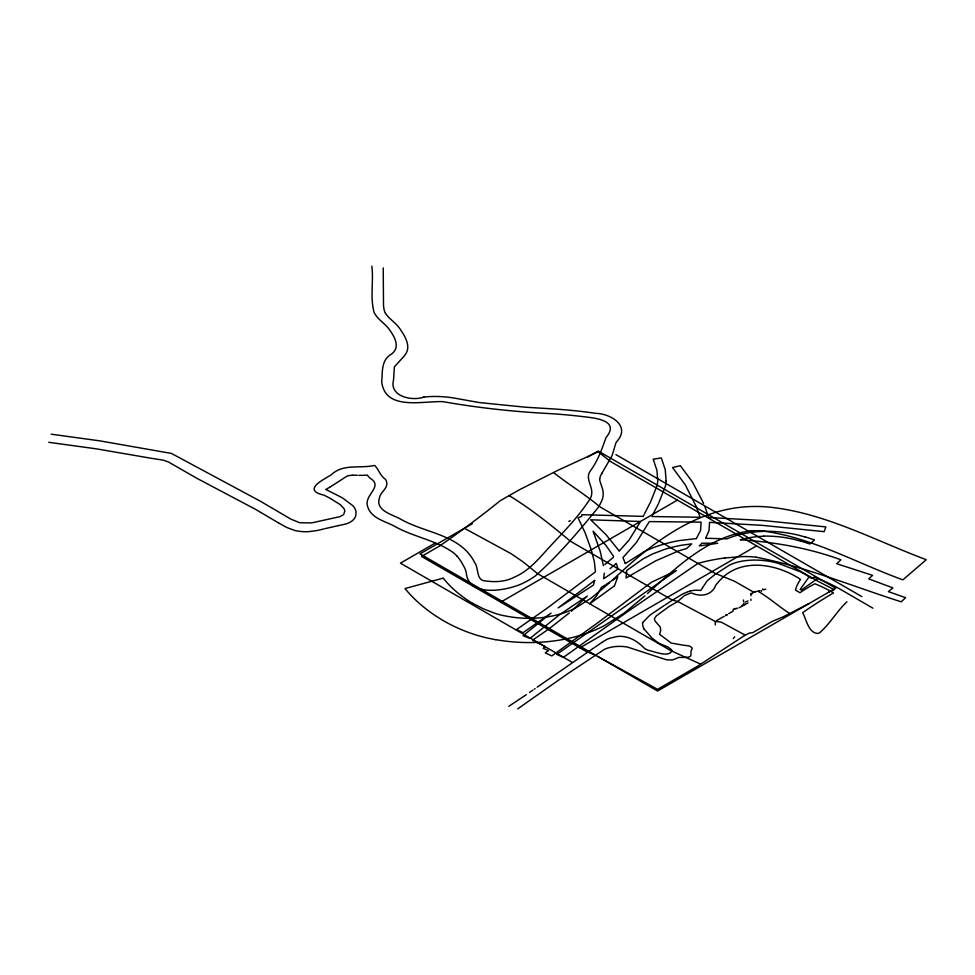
<?xml version="1.0" encoding="UTF-8"?>
<svg xmlns="http://www.w3.org/2000/svg" width="975" height="975" viewBox="0 0 975 975"><rect width="100%" height="100%" fill="white"/><g stroke="black" fill="none" stroke-linecap="round" stroke-linejoin="round"><path stroke-width="1.46" d="M371.853 266.138C373.754 281.483 369.927 297.594 374.12 312.463C377.264 318.959 383.784 322.628 388.233 328.051C393.668 335.217 401.188 346.686 391.694 353.949C380.993 359.946 382.651 371.609 381.712 381.786C385.088 411.218 423.26 400.713 443.125 401.676C478.237 407.879 513.776 411.718 549.413 413.571A333.45 192.514 0 0 1 581.783 416.483C592.861 417.824 621.051 419.616 606.011 437.556C601.904 449.243 597.785 460.943 590.228 471.059C584.903 478.615 592.898 486.184 591.679 494.081A41.657 24.046 0 0 1 590.679 497.811C580.113 514.824 565.878 529.498 552.228 544.123C540.698 556.225 530.278 570.46 514.373 577.115C505.647 581.856 495.446 582.246 485.794 580.99C475.593 580.661 479.2 568.34 474.581 562.404C460.358 534.154 424.637 533.301 400.067 518.81C391.938 514.434 375.192 510.498 379.421 497.969C380.347 491.924 388.221 488.572 386.661 482.003A23.144 13.358 0 0 0 385.503 479.395C380.372 475.898 378.458 469.45 375.082 465.709A4.851 2.803 0 0 0 373.925 465.514C359.726 468.719 342.968 463.418 331.317 474.788C322.603 480.127 302.055 490.035 323.871 495.154A112.308 64.838 0 0 1 330.513 498.542M383.224 267.906L383.516 305.041A86.117 49.713 0 0 0 383.565 306.357L384.15 310.013A33.613 19.402 0 0 0 385.381 312.987M666.12 480.882L665.255 469.731L661.306 457.945L653.189 459.188L656.918 470.303L657.735 480.712A98.975 57.147 0 0 1 657.077 485.587L650.605 501.82M599.71 478.762L600.295 476.458A59.426 34.308 0 0 1 602.014 473.107M393.547 379.811L394.363 366.868L402.285 358.191A60.34 34.832 0 0 0 404.272 355.948A45.118 26.045 0 0 0 405.186 354.717C411.182 346.881 405.515 337.204 400.932 330.269A81.522 47.068 0 0 0 397.02 325.187L396.277 324.431A73.942 42.693 0 0 0 394.863 323.03L389.305 317.935A51.59 29.786 0 0 1 387.916 316.473A41.438 23.924 0 0 1 385.381 312.987M393.498 380.14C389.147 396.496 412.133 401.359 423.832 397.093M658.673 503.185L665.413 486.172A107.36 61.986 0 0 0 666.12 480.882M644.658 513.496L650.13 502.747M652.726 514.837L658.198 504.112M644.073 514.654L643.171 516.384L581.831 514.69L581.685 516.336L578.065 517.908L585.122 532.777L591.033 549.181M703.341 586.499L707.228 580.747L714.322 574.994M649.216 521.588L701.086 522.137L700.55 530.583L696.345 538.59M703.231 586.718L700.83 590.46L698.697 590.314A15.563 8.982 0 0 0 690.239 590.996M640.465 521.503L590.74 519.809L606.194 534.861L619.064 550.79M648.704 522.551L636.346 542.575L622.964 557.59L625.231 563.379M639.88 522.6L628.985 540.187L619.222 551.033M614.482 585.756L617.797 576.786L611.995 580.625C649.155 545.183 693.042 510.291 746.411 506.756A86.312 49.835 0 0 1 768.068 506.988C824.033 512.436 874.417 540.284 926.25 559.711L902.874 579.845C856.306 562.977 811.712 537.164 761.926 530.948A43.985 25.387 0 0 0 751.189 530.814M601.989 473.107L611.691 456.312A93.234 53.832 0 0 0 612.739 453.509L615.798 443.223A40.207 23.217 0 0 1 616.468 441.931C631.41 425.917 610.606 413.534 595.408 413.327A120.522 69.578 0 0 0 591.252 412.693L582.465 411.572A344.236 198.742 0 0 0 550.448 408.744L525.769 407.245L482.442 402.882A87.665 50.615 0 0 1 478.347 402.407L453.582 397.946A78.683 45.423 0 0 0 445.051 396.91L442.955 396.752A62.485 36.075 0 0 0 423.832 397.069M872.869 608.181L841.657 590.046A141.399 81.632 0 0 0 821.462 580.125L814.162 577.176L811.639 578.443L809.165 576.81L800.146 589.4L801.279 590.058L817.586 578.553M733.261 638.613L734.748 636.797M846.922 601.794C836.757 611.313 829.567 624.463 819.317 633.031A6.764 3.9 0 0 1 816.965 633.433C808.153 632.056 806.496 619.454 802.608 612.702L808.775 608.449A505.342 291.757 0 0 1 833.515 592.91A130.028 75.075 0 0 0 814.929 583.781A123.411 71.248 0 0 0 800.024 592.739L795.454 590.094A74.917 43.253 0 0 1 800.609 579.43A77.5 44.74 0 0 0 797.184 577.298C772.797 562.575 737.466 557.919 717.758 582.843A35.514 20.512 0 0 0 715.784 585.146C711.896 595.506 700.781 597.151 691.628 593.007A3.364 1.95 0 0 0 690.678 593.019L684.547 595.518L677.576 601.587L669.045 606.499L656.321 615.895L654.371 618.613L655.054 621.038L660.307 627.083L660.684 630.593L659.575 634.286L671.263 643.086L683.78 645.267A32.699 18.878 0 0 0 685.912 645.487L689.593 646.047L691.811 647.668A7.227 4.168 0 0 1 692.213 648.728C689.057 652.056 693.603 656.931 687.704 657.187A7.849 4.534 0 0 1 685.912 657.369L678.819 657.443L672.628 659.929L666.839 659.904L627.437 647.059A27.068 15.624 0 0 0 620.015 646.376L616.98 646.449A24.826 14.332 0 0 0 611.727 647.083L608.193 647.936A21.56 12.443 0 0 0 604.463 649.35L567.742 673.701L517.725 708.862M701.683 543.428L699.355 545.915L717.758 543.27L701.89 543.197M589.887 603.683L596.59 595.847L601.502 587.279M589.985 603.586L614.36 585.926M647.473 593.543C677.211 566.609 709.447 535.689 751.189 530.839M642.72 622.513L648.728 616.334A74.039 42.742 0 0 1 650.861 614.518L663.987 605.646M609.582 582.758L591.411 597.931L576.03 607.705A80.328 46.373 0 0 1 568.839 611.069L564.574 612.678A69.566 40.17 0 0 1 508.28 616.492L502.247 615.359A71.967 41.547 0 0 1 494.435 613.129L483.32 608.802L472.765 603.33M644.914 595.859L623.939 613.263L604.866 625.341A123.057 71.041 0 0 1 593.214 630.813L586.268 633.445A111.564 64.411 0 0 1 495.958 639.661M613.312 557.347L604.817 564.537M747.959 600.893L744.985 602.233M616.358 563.477L617.992 569.022M616.139 563.66L610.058 568.632M571.35 611.276L587.267 596.078L559.626 614.652L529.973 638.454L523.039 635.724L551.033 613.141L522.978 632.714L516.64 629.533L547.072 608.217L595.457 571.837L594.372 561.795L591.24 549.827M569.303 612.946L549.12 628.765L532.545 640.185L538.748 643.463M595.189 647.047L601.807 642.501M602.209 642.196L606.974 639.32A23.583 13.613 0 0 1 611.008 637.943L616.492 636.638M714.846 574.592L729.532 565.049A41.133 23.741 0 0 1 733.809 563.306L734.943 562.928A36.172 20.889 0 0 1 740.976 561.356L741.475 561.259A41.34 23.863 0 0 1 749.946 560.235L751.469 560.15A47.385 27.361 0 0 1 755.93 560.077L759.367 560.186A50.468 29.14 0 0 1 763.717 560.528L768.044 561.088A59.109 34.125 0 0 1 777.648 563.16L800.085 571.643A86.665 50.042 0 0 1 804.631 574.031L809.165 576.81M604.268 573.142L603.659 578.736M326.077 489.377L329.733 487.22M625.292 563.574L644.207 551.631A99.267 57.306 0 0 1 661.318 544.915L669.021 542.758A96.696 55.831 0 0 1 679.307 540.577L696.199 538.602M617.857 569.12L604.5 578.199M340.957 480.066L346.308 476.543A9.482 5.472 0 0 1 347.783 475.898L347.977 475.837A11.005 6.35 0 0 1 352.852 475.288M340.519 480.383L330.147 486.988M537.152 687.192L594.141 647.717M534.398 689.118L535.092 688.63M533.008 690.068L531.204 691.324M530.376 691.897L529.535 692.469M697.795 563.526L628.01 611.374L563.306 657.406L556.737 654.383L676.431 570.533L651.617 582.148L598.516 622.221L551.801 655.931L545.269 652.884L548.486 650.593L543.16 648.29L545.183 646.73L539.614 643.598M670.398 601.502L681.708 594.531A57.598 33.26 0 0 1 686.693 592.252M526.366 694.614L524.94 695.589M524.452 695.906L508.816 706.302M669.606 602.026L664.889 605.085M734.602 609.241L736.101 608.278M611.154 581.173L606.133 584.378M538.919 643.354L539.833 643.463M605 585.097L602.172 586.865M716.783 620.527L724.206 616.322M728.666 613.677L733.115 611.179L733.102 609.46L734.589 608.595M809.018 603.562L783.778 616.541L771.908 621.575L752.602 632.714L749.629 632.982L745.18 635.127L697.673 666.144L657.589 689.325L597.821 656.492M725.717 615.725L727.192 614.859M596.334 655.639L585.878 651.312L421.529 556.433L439.347 546.146C460.224 531.704 480.529 516.665 500.224 500.711L519.517 489.706L558.114 470.194L598.211 451.754L610.155 461.321L816.331 580.357L834.259 589.778L832.772 590.326A23.242 13.418 -60 0 0 828.323 592.422M435.374 542.99L400.433 563.16L572.008 662.22M472.424 523.624L420.018 553.873L657.564 691.019L835.733 588.157L598.175 451.011L587.706 457.068M500.711 602.148L677.381 500.138M579.893 647.863L756.576 545.854M755.345 591.435L750.896 593.751M553.666 472.631C568.754 484.575 585.244 494.508 599.978 506.878L715.028 573.3L734.443 581.21L753.87 592.3L759.83 590.594M739.087 607.766L747.996 602.94M742.024 605.572L744.997 604.147M568.803 521.454L570.29 520.674M736.088 608.79L737.575 608.168M687.302 592.008L690.263 591.021M752.395 593.519L750.908 594.019L750.921 595.737M442.967 578.199L405.003 588.559A215.804 124.593 0 0 0 417.507 601.721C433.631 616.444 453.022 627.461 473.753 634.237A113.588 65.581 0 0 0 486.744 637.894L495.897 639.771M698.112 563.318L702.012 562.307A126.738 73.174 0 0 1 724.961 557.956M725.693 614.908L727.179 614.518M325.199 528.608L337.898 525.732M324.09 528.889L317.545 530.424A52.37 30.237 0 0 1 316.095 530.705L309.233 531.594A27.263 15.746 0 0 1 294.73 530.437L286.918 527.56L278.947 523.161M338.41 525.647L345.686 524.026A19.354 11.176 0 0 0 352.414 520.674L352.804 520.297A21.292 12.297 0 0 0 355.814 515.495L356.021 511.765A29.274 16.904 0 0 0 353.084 505.879L342.493 497.896L325.93 489.487M724.973 557.968L741.037 556.64A60.523 34.942 0 0 1 756.295 557.188M509.121 495.568C530.9 508.852 550.887 524.928 570.375 541.222L671.982 599.881L677.954 601.599L715.297 621.465L721.281 622.148L745.18 635.127M763.157 531.399L758.379 531.643A67.836 39.171 0 0 0 732.018 536.872L726.85 538.846L705.62 538.261L709.032 530.632L709.544 522.576M763.608 536.238L759.415 536.457A59.804 34.527 0 0 0 740.525 539.723L740.342 539.772M352.865 475.203L357.313 475.276M616.883 636.529C627.888 635.2 637.333 640.88 644.633 648.509A22.047 12.736 0 0 0 648.095 650.288C654.457 651.385 668.557 657.918 672.007 650.849A11.054 6.386 0 0 0 671.361 649.606L667.96 646.961L660.94 644.158A23.632 13.638 0 0 1 658.393 642.939L651.97 638.04L644.085 629.046M651.922 516.543L700.111 517.262L696.43 507.061M358.873 475.325L362.225 475.349A32.297 18.647 0 0 0 367.404 475.057A42.01 24.253 0 0 0 369.696 477.921C384.394 486.525 363.614 494.569 367.612 506.464C371.195 519.053 386.661 521.369 396.447 527.317C414.887 537.225 436.52 540.455 453.619 552.874A44.923 25.935 0 0 1 455.849 554.921L456.727 555.835M709.52 522.356L761.975 525.33L824.131 531.655L825.898 526.914L763.145 520.528L708.654 517.481L704.962 506.793M740.5 539.784C774.638 542.076 808.702 547.987 840.901 559.796L836.696 563.708L872.601 575.384L868.701 578.87L892.893 587.876L888.359 591.618L905.629 597.699L901.205 601.819C853.186 586.475 805.911 566.938 756.283 557.225M51.188 434.18L99.889 440.871L171.417 453.424L260.398 501.235L290.916 519.139L299.715 522.758L311.683 522.893L339.702 516.713L343.602 514.666L344.76 511.278A16.843 9.726 0 0 0 344.029 508.706L340.409 504.758L330.513 498.542M48.75 442.309L96.537 448.866L152.234 458.457M152.892 458.543L163.239 460.139L168.638 462.089L196.706 478.213L255.231 509.182L278.594 522.941M800.963 541.052L809.908 544.001L814.491 539.931L805.289 536.884M700.635 664.121L670.763 650.605L537.786 573.8L522.856 561.71L510.9 553.568L464.587 528.401M615.932 454.618L861.888 596.627M758.343 591.459C769.397 597.894 778.891 606.621 789.726 613.519M613.604 556.433L605.926 545.378L593.092 531.168L600.186 551.204L603.415 565.658M702.768 501.735L692.457 481.979L680.318 465.709L672.543 467.573L685.23 484.733L696.223 506.573M703.121 502.527L703.56 503.527M765.765 589.241L762.791 589.826L762.779 588.876M761.317 590.582L761.329 591.459M750.945 599.174L750.957 600.478M743.486 600.015L743.486 601.733M743.498 603.452L743.511 604.951M715.297 621.465L715.321 624.902M763.145 531.229A84.764 48.945 0 0 1 805.118 537.054M763.596 536.079A76.16 43.972 0 0 1 800.804 541.222M644.012 629.058A34.015 19.646 0 0 1 642.635 622.647M599.662 478.762A24.412 14.089 0 0 0 600.064 481.455L602.562 489.011A56.184 32.431 0 0 1 602.416 499.273L599.796 504.879A82.778 47.787 0 0 1 598.967 506.183A102.875 59.39 0 0 1 597.017 508.913C577.883 532.399 558.029 555.713 535.421 575.872A91.796 52.991 0 0 1 522.588 583.403C507.39 590.533 468.646 598.126 466.294 572.922A52.089 30.067 0 0 0 464.368 567.365L461.943 562.965A93.393 53.918 0 0 0 456.8 555.811M472.631 603.403A159.205 91.918 0 0 1 443.223 578.126M626.584 572.325L626.011 578.017L655.48 560.954L678.332 551.021A88.81 51.273 0 0 1 683.548 549.4L686.534 548.584L691.726 543.855L681.769 545.22A89.7 51.785 0 0 0 664.341 549.486L652.665 553.91L642.744 559.089L626.535 570.582L626.584 572.325M594.665 580.418L593.397 585.122L558.139 607.937L594.665 580.418"/></g></svg>
